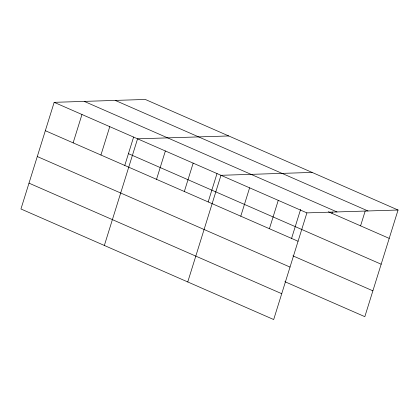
<?xml version="1.0" encoding="UTF-8"?>
<svg xmlns="http://www.w3.org/2000/svg" width="419" height="419" viewBox="0 0 419 419"><rect width="100%" height="100%" fill="white"/><g stroke="black" fill="none" stroke-linecap="round" stroke-linejoin="round"><path stroke-width="0.63" d="M398.05 210.019L145.32 99.465L54.166 102.336L20.95 208.981L273.68 319.535L306.897 212.889L398.05 210.019L364.834 316.664L284.873 281.688M73.131 142.858L81.967 114.497M100.932 155.02L109.768 126.658M124.778 165.421L133.614 137.055M104.352 245.461L137.568 138.82L228.722 135.95M156.533 179.342L165.369 150.981M184.334 191.499L193.169 163.138M208.18 201.906L217.016 173.534M187.754 281.945L220.97 175.299L312.124 172.429M240.778 216.188L249.609 187.827M269.422 228.722L278.253 200.361M291.577 238.385L300.606 209.406M331.932 213.323L332.314 212.087M360.576 225.851L365.185 211.056M115.241 100.413L367.971 210.967M84.245 101.388L336.976 211.941M328.349 211.757L389.214 238.38M54.166 102.336L306.897 212.889M128.439 153.663L381.17 264.216M45.331 130.697L298.061 241.25M292.918 255.852L372.879 290.828M37.286 156.533L290.016 267.081M28.995 183.145L281.725 293.698"/></g></svg>
